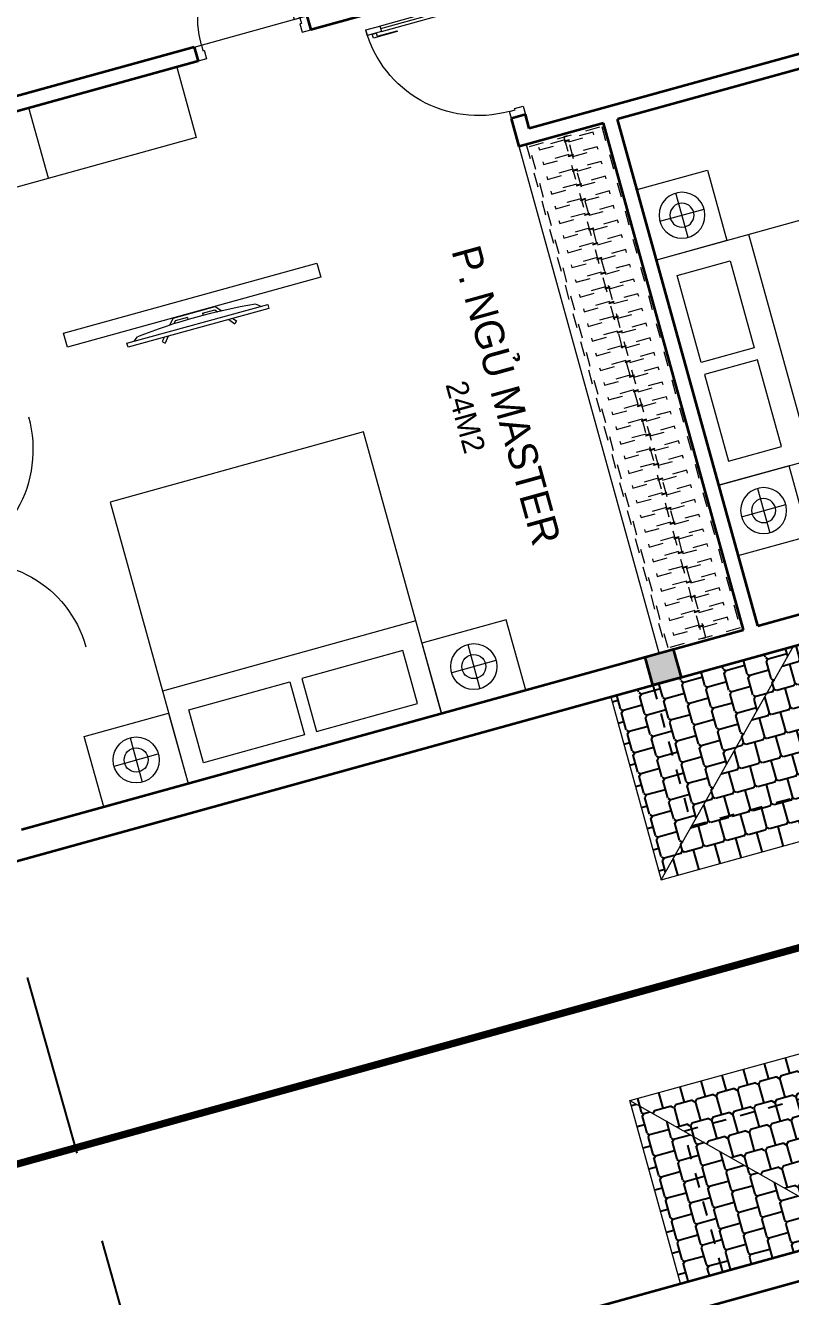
# Model space of a CAD drawing. Header units: metres. Extents: x 568332 to 569219, y 2065964 to 2066430.
# Drawn here: x 568437.05 to 568442.3, y 2066365.19 to 2066373.9 of the extents above; entities that cross this region are included whole.
import ezdxf

# ---------------------------------------------------------------- set-up
doc = ezdxf.new("R2010")
doc.units = ezdxf.units.M
for name, pattern in [('$AUDIT_BAD_LTYPE2', [0]), ('HIDDEN', [0.375, 0.25, -0.125]), ('X-5M-G-MB PHONGNGU$0$HIDDEN2', [0.1875, 0.125, -0.0625])]:
    doc.linetypes.add(name, pattern=pattern)
doc.layers.get('0').update_dxf_attribs({"linetype": 'CONTINUOUS'})
doc.layers.get('DEFPOINTS').update_dxf_attribs({"linetype": 'CONTINUOUS'})
for name, color, linetype, lineweight in [('-CONCRETE', 1, 'CONTINUOUS', 35), ('-DIM', 9, 'CONTINUOUS', 13), ('-DOOR', 137, 'CONTINUOUS', 9), ('-FURNITURE', 46, 'CONTINUOUS', 9), ('-LINE1', 7, 'CONTINUOUS', 18), ('-LINE2', 252, 'CONTINUOUS', 9), ('-WALL', 4, 'CONTINUOUS', 35), ('TEXT25', 2, 'CONTINUOUS', 13)]:
    doc.layers.add(name, color=color, linetype=linetype, lineweight=lineweight)
for name, color, linetype in [('-RANH GIOI LO DAT', 12, 'CONTINUOUS'), ('13. NET HATCH', 252, 'CONTINUOUS'), ('APOLIC', 7, 'CONTINUOUS'), ('RANHGIOI', 2, 'HIDDEN')]:
    doc.layers.add(name, color=color, linetype=linetype)
doc.styles.add('SVN_AVO_thuong', font='')
doc.styles.add('T1', font='', dxfattribs={"height": 200})
doc.styles.get('SVN_AVO_thuong').set_extended_font_data('SVN-Avo')
doc.styles.get('T1').set_extended_font_data('VNgeometric Light')

# ---------------------------------------------------------------- blocks, each defined once
blk = doc.blocks.new('A$C4D045CFB')
at = {"layer": '13. NET HATCH'}
h = blk.add_hatch(dxfattribs=at)
h.set_pattern_fill('MAIGO-12', color=256, scale=300, angle=180)
h.set_pattern_definition([(180, (-90, 1.102182119232618e-14), (-75.00000000000001, -150), [120, -30, 120, -30]), (270, (-75, -14.99999999999999), (74.99999999999997, -150), [135, -165]), (225, (-60, 7.34788079488412e-15), (-75.00000000142688, -150.0000000028537), [21.213203436, -403.0508652]), (315, (-90, 1.102182119232618e-14), (75.00000000142684, -150.0000000028537), [21.213203436, -403.0508652])])
h.paths.add_polyline_path([(1299.999119955668, 6100.494044825784), (1299.953723877203, 5215.284894083044), (1299.999119955668, 5229.592269479996), (1299.999119955668, 4500.000660992693), (-0.0008800443320069462, 6100.494044825784)])
h = blk.add_hatch(dxfattribs=at)
h.set_pattern_fill('MAIGO-12', color=256, scale=300, angle=270)
h.set_pattern_definition([(270, (-1.653273178848927e-14, -90), (150, -75.00000000000003), [120, -30, 120, -30]), (0, (14.99999999999999, -75), (150, 74.99999999999996), [135, -165]), (315, (-1.102182119232618e-14, -60), (150.0000000028537, -75.0000000014269), [21.213203436, -403.0508652]), (45, (-1.653273178848927e-14, -90), (150.0000000028537, 75.00000000142683), [21.213203436, -403.0508652])])
h.paths.add_polyline_path([(-0.0008800443320069462, 6100.494044825784), (1299.999119955668, 4500.000660992693), (1299.999119955668, 1300.000660992693), (-0.0008800443320069462, 0.000660992693156004)])
h = blk.add_hatch(dxfattribs=at)
h.set_pattern_fill('MAIGO-12', color=256, scale=300)
h.set_pattern_definition([(0, (90, 0), (75, 150), [120, -30, 120, -30]), (90, (75, 15), (-74.99999999999999, 150), [135, -165]), (45, (60, 0), (75.00000000142687, 150.0000000028537), [21.213203436, -403.0508652]), (135, (90, 0), (-75.00000000142686, 150.0000000028537), [21.213203436, -403.0508652])])
h.paths.add_polyline_path([(1299.999119955668, 1300.000660992693), (1299.999119955668, 0.000660992693156004), (-0.0008800443320069462, 0.000660992693156004)])
at = {"layer": '-LINE1'}
for p, q in [((-0.0008800443320069462, 0.000660992693156004), (-0.0008800443320069462, 6100.494044825784)), ((-0.0008800443320069462, 6100.494044825784), (1299.999119955668, 6100.494044825784)), ((-0.0008800443320069462, 6100.494044825784), (1299.999119955668, 4500.000660992693)), ((-0.0008800443320069462, 0.000660992693156004), (1299.999119955668, 1300.000660992693)), ((1299.999119955668, 0.000660992693156004), (-0.0008800443320069462, 0.000660992693156004))]:
    blk.add_line(p, q, dxfattribs=at)
at = {"layer": 'DEFPOINTS', "linetype": 'HIDDEN', "ltscale": 5}
blk.add_lwpolyline([(1299.999119955668, 300.0006609926932), (299.999119955668, 300.0006609926932), (299.999119955668, 5800.494044825784), (1299.999119955668, 5800.494044825784)], close=True, dxfattribs=at)
blk = doc.blocks.new('M42-T3')
at = {"layer": '-RANH GIOI LO DAT', "linetype": 'HIDDEN', "ltscale": 10, "const_width": 50}
blk.add_lwpolyline([(195251.4246717873, -1682316.943755508), (195251.4246708485, -1700317.699679256), (204251.4246713105, -1700256.6558069), (204251.4246713105, -1682316.943755031)], close=True, dxfattribs=at)
at = {"layer": '-WALL'}
for p, q in [((197251.4088725122, -1697822.327208055), (197251.4744591738, -1692119.07246501)), ((197451.4246713105, -1697702.721800863), (197451.4246713105, -1692569.061550885))]:
    blk.add_line(p, q, dxfattribs=at)
blk.add_blockref('A$C4D045CFB', (195951.4231757557, -1694169.308903795), dxfattribs=at)
blk = doc.blocks.new('*U252')
at = {"linetype": 'X-5M-G-MB PHONGNGU$0$HIDDEN2'}
for points in [[(0, 600.0000000004657), (0, 0), (3927.126403989389, -1.499470319333206e-09), (3927.126403989389, 599.9999999989661)], [(3907.126403989389, 579.9996613708928), (3907.126403989389, 19.99966137089297), (20, 20.00000000046566), (20, 580.0000000004657)], [(3907.126403989389, 286.6991212939751), (3907.126403989389, 313.0991212938819), (20, 313.0991212953813), (19.99999859370291, 286.6991212952417)], [(113.7817614636733, 319.1750910408318), (109.4317788550979, 319.1750910408318), (109.4317788550979, 280.441767644881), (113.7817614636733, 280.441767644881)], [(227.7817614636733, 319.1750910407849), (223.4317788550979, 319.1750910407849), (223.4317788550979, 280.4417676448341), (227.7817614636733, 280.4417676448341)], [(341.7817614636733, 319.175091040738), (337.4317788550979, 319.175091040738), (337.4317788550979, 280.4417676447872), (341.7817614636733, 280.4417676447872)], [(455.7817614636733, 319.1750910406911), (451.4317788550979, 319.1750910406911), (451.4317788550979, 280.4417676447403), (455.7817614636733, 280.4417676447403)], [(569.7817614636733, 319.1750910406442), (565.431778855098, 319.1750910406442), (565.431778855098, 280.4417676446934), (569.7817614636733, 280.4417676446934)], [(683.7817614636733, 319.1750910405973), (679.431778855098, 319.1750910405973), (679.431778855098, 280.4417676446465), (683.7817614636733, 280.4417676446465)], [(797.7817614636733, 319.1750910405504), (793.431778855098, 319.1750910405504), (793.431778855098, 280.4417676445996), (797.7817614636733, 280.4417676445996)], [(911.7817614636733, 319.1750910405035), (907.431778855098, 319.1750910405035), (907.431778855098, 280.4417676445527), (911.7817614636733, 280.4417676445527)], [(1025.781761463673, 319.1750910404566), (1021.431778855098, 319.1750910404566), (1021.431778855098, 280.4417676445057), (1025.781761463673, 280.4417676445057)], [(1139.781761463673, 319.1750910404097), (1135.431778855098, 319.1750910404097), (1135.431778855098, 280.4417676444588), (1139.781761463673, 280.4417676444588)], [(1253.781761463673, 319.1750910403628), (1249.431778855098, 319.1750910403628), (1249.431778855098, 280.4417676444119), (1253.781761463673, 280.4417676444119)], [(1367.781761463673, 319.1750910403159), (1363.431778855098, 319.1750910403159), (1363.431778855098, 280.441767644365), (1367.781761463673, 280.441767644365)], [(1481.781761463673, 319.175091040269), (1477.431778855098, 319.175091040269), (1477.431778855098, 280.4417676443181), (1481.781761463673, 280.4417676443181)], [(1595.781761463673, 319.175091040222), (1591.431778855098, 319.175091040222), (1591.431778855098, 280.4417676442712), (1595.781761463673, 280.4417676442712)], [(1709.781761463673, 319.1750910401751), (1705.431778855098, 319.1750910401751), (1705.431778855098, 280.4417676442243), (1709.781761463673, 280.4417676442243)], [(1823.781761463673, 319.1750910401282), (1819.431778855098, 319.1750910401282), (1819.431778855098, 280.4417676441774), (1823.781761463673, 280.4417676441774)], [(1937.781761463673, 319.1750910400813), (1933.431778855098, 319.1750910400813), (1933.431778855098, 280.4417676441305), (1937.781761463673, 280.4417676441305)], [(2051.781761463673, 319.1750910400344), (2047.431778855098, 319.1750910400344), (2047.431778855098, 280.4417676440836), (2051.781761463673, 280.4417676440836)], [(2165.781761463673, 319.1750910399875), (2161.431778855098, 319.1750910399875), (2161.431778855098, 280.4417676440366), (2165.781761463673, 280.4417676440366)], [(2279.781761463673, 319.1750910399406), (2275.431778855098, 319.1750910399406), (2275.431778855098, 280.4417676439897), (2279.781761463673, 280.4417676439897)], [(2393.781761463673, 319.1750910398937), (2389.431778855098, 319.1750910398937), (2389.431778855098, 280.4417676439429), (2393.781761463673, 280.4417676439429)], [(2507.781761463673, 319.1750910398468), (2503.431778855098, 319.1750910398468), (2503.431778855098, 280.441767643896), (2507.781761463673, 280.441767643896)], [(2621.781761463673, 319.1750910397999), (2617.431778855098, 319.1750910397999), (2617.431778855098, 280.4417676438491), (2621.781761463673, 280.4417676438491)], [(2735.781761463673, 319.1750910397529), (2731.431778855098, 319.1750910397529), (2731.431778855098, 280.4417676438021), (2735.781761463673, 280.4417676438021)], [(2849.781761463673, 319.175091039706), (2845.431778855098, 319.175091039706), (2845.431778855098, 280.4417676437552), (2849.781761463673, 280.4417676437552)], [(2963.781761463673, 319.1750910396592), (2959.431778855098, 319.1750910396592), (2959.431778855098, 280.4417676437083), (2963.781761463673, 280.4417676437083)], [(3077.781761463673, 319.1750910396123), (3073.431778855098, 319.1750910396123), (3073.431778855098, 280.4417676436614), (3077.781761463673, 280.4417676436614)], [(3191.781761463673, 319.1750910395654), (3187.431778855098, 319.1750910395654), (3187.431778855098, 280.4417676436145), (3191.781761463673, 280.4417676436145)], [(3305.781761463673, 319.1750910395184), (3301.431778855098, 319.1750910395184), (3301.431778855098, 280.4417676435676), (3305.781761463673, 280.4417676435676)], [(3419.781761463673, 319.1750910394715), (3415.431778855098, 319.1750910394715), (3415.431778855098, 280.4417676435207), (3419.781761463673, 280.4417676435207)], [(3533.781761463673, 319.1750910394246), (3529.431778855098, 319.1750910394246), (3529.431778855098, 280.4417676434738), (3533.781761463673, 280.4417676434738)], [(3647.781761463673, 319.1750910393777), (3643.431778855098, 319.1750910393777), (3643.431778855098, 280.4417676434269), (3647.781761463673, 280.4417676434269)], [(3761.781761463673, 319.1750910393308), (3757.431778855098, 319.1750910393308), (3757.431778855098, 280.44176764338), (3761.781761463673, 280.44176764338)], [(3875.781761463673, 319.1750910392839), (3871.431778855098, 319.1750910392839), (3871.431778855098, 280.441767643333), (3875.781761463673, 280.441767643333)]]:
    blk.add_lwpolyline(points, close=True, dxfattribs=at)
for points in [[(122.2409142897814, 313.1103512093413), (122.2409142897814, 515.2497102723445), (100.1765458012815, 515.2497102723445), (100.1765458012815, 313.1103512093413)], [(236.2409142897814, 313.1103512092944), (236.2409142897814, 515.2497102722975), (214.1765458012815, 515.2497102722975), (214.1765458012815, 313.1103512092944)], [(350.2409142897814, 313.1103512092475), (350.2409142897814, 515.2497102722507), (328.1765458012815, 515.2497102722507), (328.1765458012815, 313.1103512092475)], [(464.2409142897814, 313.1103512092006), (464.2409142897814, 515.2497102722037), (442.1765458012815, 515.2497102722037), (442.1765458012815, 313.1103512092006)], [(578.2409142897814, 313.1103512091537), (578.2409142897814, 515.2497102721569), (556.1765458012815, 515.2497102721569), (556.1765458012815, 313.1103512091537)], [(692.2409142897814, 313.1103512091068), (692.2409142897814, 515.24971027211), (670.1765458012815, 515.24971027211), (670.1765458012815, 313.1103512091068)], [(806.2409142897814, 313.1103512090599), (806.2409142897814, 515.249710272063), (784.1765458012815, 515.249710272063), (784.1765458012815, 313.1103512090599)], [(920.2409142897814, 313.110351209013), (920.2409142897814, 515.2497102720162), (898.1765458012815, 515.2497102720162), (898.1765458012815, 313.110351209013)], [(1034.240914289781, 313.1103512089661), (1034.240914289781, 515.2497102719692), (1012.176545801281, 515.2497102719692), (1012.176545801281, 313.1103512089661)], [(1148.240914289781, 313.1103512089192), (1148.240914289781, 515.2497102719224), (1126.176545801281, 515.2497102719224), (1126.176545801281, 313.1103512089192)], [(1262.240914289781, 313.1103512088723), (1262.240914289781, 515.2497102718754), (1240.176545801281, 515.2497102718754), (1240.176545801281, 313.1103512088723)], [(1376.240914289781, 313.1103512088254), (1376.240914289781, 515.2497102718285), (1354.176545801281, 515.2497102718285), (1354.176545801281, 313.1103512088254)], [(1490.240914289781, 313.1103512087785), (1490.240914289781, 515.2497102717816), (1468.176545801281, 515.2497102717816), (1468.176545801281, 313.1103512087785)], [(1604.240914289781, 313.1103512087315), (1604.240914289781, 515.2497102717347), (1582.176545801281, 515.2497102717347), (1582.176545801281, 313.1103512087315)], [(1718.240914289781, 313.1103512086846), (1718.240914289781, 515.2497102716878), (1696.176545801281, 515.2497102716878), (1696.176545801281, 313.1103512086846)], [(1832.240914289781, 313.1103512086377), (1832.240914289781, 515.2497102716409), (1810.176545801281, 515.2497102716409), (1810.176545801281, 313.1103512086377)], [(1946.240914289781, 313.1103512085908), (1946.240914289781, 515.2497102715939), (1924.176545801281, 515.2497102715939), (1924.176545801281, 313.1103512085908)], [(2060.240914289781, 313.1103512085439), (2060.240914289781, 515.2497102715471), (2038.176545801281, 515.2497102715471), (2038.176545801281, 313.1103512085439)], [(2174.240914289781, 313.110351208497), (2174.240914289781, 515.2497102715001), (2152.176545801281, 515.2497102715001), (2152.176545801281, 313.110351208497)], [(2288.240914289781, 313.1103512084501), (2288.240914289781, 515.2497102714533), (2266.176545801281, 515.2497102714533), (2266.176545801281, 313.1103512084501)], [(2402.240914289781, 313.1103512084032), (2402.240914289781, 515.2497102714063), (2380.176545801281, 515.2497102714063), (2380.176545801281, 313.1103512084032)], [(2516.240914289781, 313.1103512083563), (2516.240914289781, 515.2497102713594), (2494.176545801281, 515.2497102713594), (2494.176545801281, 313.1103512083563)], [(2630.240914289781, 313.1103512083094), (2630.240914289781, 515.2497102713126), (2608.176545801281, 515.2497102713126), (2608.176545801281, 313.1103512083094)], [(2744.240914289781, 313.1103512082624), (2744.240914289781, 515.2497102712656), (2722.176545801281, 515.2497102712656), (2722.176545801281, 313.1103512082624)], [(2858.240914289781, 313.1103512082155), (2858.240914289781, 515.2497102712188), (2836.176545801281, 515.2497102712188), (2836.176545801281, 313.1103512082155)], [(2972.240914289781, 313.1103512081687), (2972.240914289781, 515.2497102711718), (2950.176545801281, 515.2497102711718), (2950.176545801281, 313.1103512081687)], [(3086.240914289781, 313.1103512081218), (3086.240914289781, 515.2497102711249), (3064.176545801281, 515.2497102711249), (3064.176545801281, 313.1103512081218)], [(3200.240914289781, 313.1103512080749), (3200.240914289781, 515.249710271078), (3178.176545801281, 515.249710271078), (3178.176545801281, 313.1103512080749)], [(3314.240914289781, 313.1103512080279), (3314.240914289781, 515.2497102710311), (3292.176545801281, 515.2497102710311), (3292.176545801281, 313.1103512080279)], [(3428.240914289781, 313.110351207981), (3428.240914289781, 515.2497102709842), (3406.176545801281, 515.2497102709842), (3406.176545801281, 313.110351207981)], [(3542.240914289781, 313.1103512079341), (3542.240914289781, 515.2497102709373), (3520.176545801281, 515.2497102709373), (3520.176545801281, 313.1103512079341)], [(3656.240914289781, 313.1103512078872), (3656.240914289781, 515.2497102708903), (3634.176545801281, 515.2497102708903), (3634.176545801281, 313.1103512078872)], [(3770.240914289781, 313.1103512078403), (3770.240914289781, 515.2497102708435), (3748.176545801281, 515.2497102708435), (3748.176545801281, 313.1103512078403)], [(3884.240914289781, 313.1103512077934), (3884.240914289781, 515.2497102707965), (3862.176545801281, 515.2497102707965), (3862.176545801281, 313.1103512077934)], [(100.1765458012815, 286.7103512094345), (100.1765458012815, 92.0852110228024), (122.2409142897814, 92.0852110228024), (122.2409142897814, 286.7103512094345)], [(214.1765458012815, 286.7103512093876), (214.1765458012815, 92.08521102275549), (236.2409142897814, 92.08521102275549), (236.2409142897814, 286.7103512093876)], [(328.1765458012815, 286.7103512093407), (328.1765458012815, 92.08521102270858), (350.2409142897814, 92.08521102270858), (350.2409142897814, 286.7103512093407)], [(442.1765458012815, 286.7103512092938), (442.1765458012815, 92.08521102266168), (464.2409142897814, 92.08521102266168), (464.2409142897814, 286.7103512092938)], [(556.1765458012815, 286.7103512092469), (556.1765458012815, 92.08521102261477), (578.2409142897814, 92.08521102261477), (578.2409142897814, 286.7103512092469)], [(670.1765458012815, 286.7103512092), (670.1765458012815, 92.08521102256786), (692.2409142897814, 92.08521102256786), (692.2409142897814, 286.7103512092)], [(784.1765458012815, 286.7103512091531), (784.1765458012815, 92.08521102252095), (806.2409142897814, 92.08521102252095), (806.2409142897814, 286.7103512091531)], [(898.1765458012815, 286.7103512091062), (898.1765458012815, 92.08521102247404), (920.2409142897814, 92.08521102247404), (920.2409142897814, 286.7103512091062)], [(1012.176545801281, 286.7103512090592), (1012.176545801281, 92.08521102242715), (1034.240914289781, 92.08521102242715), (1034.240914289781, 286.7103512090592)], [(1126.176545801281, 286.7103512090123), (1126.176545801281, 92.08521102238024), (1148.240914289781, 92.08521102238024), (1148.240914289781, 286.7103512090123)], [(1240.176545801281, 286.7103512089654), (1240.176545801281, 92.08521102233333), (1262.240914289781, 92.08521102233333), (1262.240914289781, 286.7103512089654)], [(1354.176545801281, 286.7103512089186), (1354.176545801281, 92.08521102228642), (1376.240914289781, 92.08521102228642), (1376.240914289781, 286.7103512089186)], [(1468.176545801281, 286.7103512088717), (1468.176545801281, 92.0852110222395), (1490.240914289781, 92.0852110222395), (1490.240914289781, 286.7103512088717)], [(1582.176545801281, 286.7103512088247), (1582.176545801281, 92.0852110221926), (1604.240914289781, 92.0852110221926), (1604.240914289781, 286.7103512088247)], [(1696.176545801281, 286.7103512087778), (1696.176545801281, 92.0852110221457), (1718.240914289781, 92.0852110221457), (1718.240914289781, 286.7103512087778)], [(1810.176545801281, 286.7103512087309), (1810.176545801281, 92.08521102209879), (1832.240914289781, 92.08521102209879), (1832.240914289781, 286.7103512087309)], [(1924.176545801281, 286.710351208684), (1924.176545801281, 92.08521102205188), (1946.240914289781, 92.08521102205188), (1946.240914289781, 286.710351208684)], [(2038.176545801281, 286.7103512086371), (2038.176545801281, 92.08521102200497), (2060.240914289781, 92.08521102200497), (2060.240914289781, 286.7103512086371)], [(2152.176545801281, 286.7103512085902), (2152.176545801281, 92.08521102195806), (2174.240914289781, 92.08521102195806), (2174.240914289781, 286.7103512085902)], [(2266.176545801281, 286.7103512085433), (2266.176545801281, 92.08521102191116), (2288.240914289781, 92.08521102191116), (2288.240914289781, 286.7103512085433)], [(2380.176545801281, 286.7103512084964), (2380.176545801281, 92.08521102186425), (2402.240914289781, 92.08521102186425), (2402.240914289781, 286.7103512084964)], [(2494.176545801281, 286.7103512084495), (2494.176545801281, 92.08521102181734), (2516.240914289781, 92.08521102181734), (2516.240914289781, 286.7103512084495)], [(2608.176545801281, 286.7103512084026), (2608.176545801281, 92.08521102177043), (2630.240914289781, 92.08521102177043), (2630.240914289781, 286.7103512084026)], [(2722.176545801281, 286.7103512083556), (2722.176545801281, 92.08521102172352), (2744.240914289781, 92.08521102172352), (2744.240914289781, 286.7103512083556)], [(2836.176545801281, 286.7103512083087), (2836.176545801281, 92.08521102167663), (2858.240914289781, 92.08521102167663), (2858.240914289781, 286.7103512083087)], [(2950.176545801281, 286.7103512082618), (2950.176545801281, 92.08521102162972), (2972.240914289781, 92.08521102162972), (2972.240914289781, 286.7103512082618)], [(3064.176545801281, 286.7103512082149), (3064.176545801281, 92.08521102158281), (3086.240914289781, 92.08521102158281), (3086.240914289781, 286.7103512082149)], [(3178.176545801281, 286.710351208168), (3178.176545801281, 92.0852110215359), (3200.240914289781, 92.0852110215359), (3200.240914289781, 286.710351208168)], [(3292.176545801281, 286.7103512081211), (3292.176545801281, 92.08521102148899), (3314.240914289781, 92.08521102148899), (3314.240914289781, 286.7103512081211)], [(3406.176545801281, 286.7103512080742), (3406.176545801281, 92.08521102144209), (3428.240914289781, 92.08521102144209), (3428.240914289781, 286.7103512080742)], [(3520.176545801281, 286.7103512080273), (3520.176545801281, 92.08521102139518), (3542.240914289781, 92.08521102139518), (3542.240914289781, 286.7103512080273)], [(3634.176545801281, 286.7103512079804), (3634.176545801281, 92.08521102134827), (3656.240914289781, 92.08521102134827), (3656.240914289781, 286.7103512079804)], [(3748.176545801281, 286.7103512079335), (3748.176545801281, 92.08521102130136), (3770.240914289781, 92.08521102130136), (3770.240914289781, 286.7103512079335)], [(3862.176545801281, 286.7103512078866), (3862.176545801281, 92.08521102125445), (3884.240914289781, 92.08521102125445), (3884.240914289781, 286.7103512078866)]]:
    blk.add_lwpolyline(points, dxfattribs=at)
blk = doc.blocks.new('A$C8a974c9c')
for p, q in [((1750.087982669494, 2957.416116623174), (1750.087982669657, 2642.58393779996)), ((1592.671893257969, 2800.000027211493), (1907.504072081182, 2800.000027211652)), ((1342.999452652235, 2500.000027214177), (1342.999452652119, 700.000027214177)), ((1750.087982669345, 242.5839378051005), (1750.087982669549, 557.4161166283138)), ((1592.67189325784, 400.0000272168018), (1907.504072081053, 400.0000272166017))]:
    blk.add_line(p, q)
for points in [[(1999.999452652235, 3100.000027209127), (1500.176512686827, 3100.000027209127), (1500.176512686827, 2500.000027214177), (1999.999452652235, 2500.000027214177)], [(1890.999452652235, 2360.000027214177), (1514.499452652235, 2360.000027214177), (1514.499452652148, 1642.500027214177), (1890.999452652148, 1642.500027214177)], [(1890.99945265209, 840.000027214177), (1514.49945265209, 840.000027214177), (1514.499452652148, 1557.500027214177), (1890.999452652148, 1557.500027214177)], [(1999.999452652119, 100.0000272192265), (1500.17651268671, 100.0000272192265), (1500.17651268671, 700.000027214177), (1999.999452652119, 700.000027214177)]]:
    blk.add_lwpolyline(points, close=True)
blk.add_lwpolyline([(1999.999452652235, 2500.000027214177), (-0.0005473477649502456, 2500.000027214177), (-0.0005473478813655674, 700.000027214177), (1999.999452652119, 700.000027214177), (1999.999452652235, 2500.000027214177)])
for centre, radius in [((1750.087982669561, 2800.000027211581), 157.4160894116067), ((1750.087982669561, 2800.000027211581), 82.41608941160666), ((1750.087982669432, 400.0000272166926), 157.4160894116067), ((1750.087982669432, 400.0000272166926), 82.41608941160666)]:
    blk.add_circle(centre, radius)
blk = doc.blocks.new('*U149')
at = {"linetype": '$AUDIT_BAD_LTYPE2'}
for p, q in [((70, 100), (70, 699.9999999999982)), ((90, 699.9999999999982), (90, 100))]:
    blk.add_line(p, q, dxfattribs=at)
for points in [[(50, 699.9999999999982), (90, 699.9999999999982), (90, 799.9999999999982), (50, 799.9999999999982), (50, 699.9999999999982)], [(50, 702.9059272893337), (50, 100)], [(50, 100), (90, 100), (90, 0), (50, 0), (50, 100)]]:
    blk.add_lwpolyline(points)
for points in [[(118.2698876160139, 594.5156181119073), (118.2698876160139, 764.1349438079906), (90, 764.1349438079906), (90, 735.8650561920058), (112.6159100928053, 735.8650561920058), (112.6159100928053, 594.5156181119073)], [(0, 0), (50, 0), (50, -40), (60, -40), (60, -99.99999999999272), (0, -99.99999999999272)], [(899.9999999999982, 1.3252863207713e-28), (849.9999999999982, 1.3252863207713e-28), (849.9999999999982, -40.00000000000001), (839.9999999999982, -40.00000000000001), (839.9999999999982, -99.99999999999272), (899.9999999999982, -99.99999999999272)]]:
    blk.add_lwpolyline(points, close=True)
at = {"linetype": '$AUDIT_BAD_LTYPE2', "ltscale": 0.3}
blk.add_arc((50, 0), 799.9999999999982, 0, 90, dxfattribs=at)
blk = doc.blocks.new('G1600')
for p, q in [((137477.0741823114, -212827.2147267315), (139077.0741823114, -212827.2147267327)), ((137227.6935681712, -213391.7193460799), (137227.6935681718, -213076.8871672568)), ((139326.4547964507, -213391.7193460799), (139326.4547964501, -213076.8871672568)), ((137385.1096575831, -213234.3032566686), (137070.2774787599, -213234.3032566681)), ((139169.0387070388, -213234.3032566686), (139483.870885862, -213234.3032566681))]:
    blk.add_line(p, q)
blk.add_lwpolyline([(137477.074182311, -213484.2147267315), (137477.0741823123, -211484.2147267315), (139077.0741823123, -211484.2147267327), (139077.074182311, -213484.2147267327), (137477.074182311, -213484.2147267315)])
for points in [[(136977.074182316, -213484.2147267311), (136977.0741823163, -212984.3917867657), (137477.0741823113, -212984.3917867661), (137477.074182311, -213484.2147267315)], [(137617.074182311, -213375.2147267316), (137617.0741823112, -212998.7147267316), (138234.5741823112, -212998.714726732), (138234.574182311, -213375.214726732)], [(138937.074182311, -213375.2147267325), (138937.0741823112, -212998.7147267325), (138319.5741823112, -212998.7147267321), (138319.574182311, -213375.2147267321)], [(139577.0741823059, -213484.2147267331), (139577.0741823062, -212984.3917867677), (139077.0741823113, -212984.3917867673), (139077.074182311, -213484.2147267327)]]:
    blk.add_lwpolyline(points, close=True)
for centre, radius in [((137227.6935681715, -213234.3032566684), 157.4160894116067), ((139326.4547964504, -213234.3032566684), 157.4160894116067), ((137227.6935681715, -213234.3032566684), 82.41608941160666), ((139326.4547964504, -213234.3032566684), 82.41608941160666)]:
    blk.add_circle(centre, radius)
blk = doc.blocks.new('*U18')
at = {"linetype": '$AUDIT_BAD_LTYPE2'}
for p, q in [((70, 100), (69.99999999999999, 599.9999999999982)), ((89.99999999999999, 599.9999999999982), (90, 100))]:
    blk.add_line(p, q, dxfattribs=at)
for points in [[(49.99999999999999, 599.9999999999982), (89.99999999999999, 599.9999999999982), (89.99999999999999, 699.9999999999982), (49.99999999999999, 699.9999999999982), (49.99999999999999, 599.9999999999982)], [(49.99999999999999, 602.9059272893337), (50, 100)], [(50, 100), (90, 100), (90, 0), (50, 0), (50, 100)]]:
    blk.add_lwpolyline(points)
for points in [[(118.2698876160139, 494.5156181119073), (118.2698876160139, 664.1349438079906), (89.99999999999999, 664.1349438079906), (89.99999999999999, 635.8650561920058), (112.6159100928053, 635.8650561920058), (112.6159100928053, 494.5156181119073)], [(0, 0), (50, 0), (50, -40), (60, -40), (60, -100.0001724930698), (0, -100.0001724930698)], [(799.9999999999982, 7.105427357601134e-15), (749.9999999999982, 7.105427357601134e-15), (749.9999999999982, -40), (739.9999999999982, -40), (739.9999999999982, -100.0001724930698), (799.9999999999982, -100.0001724930698)]]:
    blk.add_lwpolyline(points, close=True)
at = {"linetype": '$AUDIT_BAD_LTYPE2', "ltscale": 0.3}
blk.add_arc((50, 0), 699.9999999999982, 0, 90, dxfattribs=at)
blk = doc.blocks.new('XR.MB.LM123$0$tvi 1')
blk.add_lwpolyline([(28.54445810673496, -2.291926648467779e-10), (28.54445810673496, -999.9999999999964), (-7.275957614183426e-12, -1000), (0, 0)], close=True)
for points in [[(28.54445810680045, -50.31958968611434), (52.37372755713295, -80.86315460130209)], [(-24.09820395050338, -235.5599978379832), (-39.09879504836863, -251.7939635238108)], [(0, -284.7849796677438), (-39.09879504836863, -251.7939635238108)], [(0, -255.9952397129928), (-24.09820395050338, -235.5599978379832)], [(69.66229681991535, -315.0836646851385), (111.1934016081432, -350.2927865858655), (111.193401608034, -649.712917566063), (69.68611289083492, -684.9110379843005)], [(89.09002233762294, -445.7449799550195), (89.09002233762294, -359.9578938602899), (70.91298945683957, -344.6203678706661)], [(89.09002233762294, -445.7449799550195), (73.49991829216015, -445.7449799550232)], [(89.09002233768115, -554.2550200447404), (89.09002233773936, -640.0421061392371), (70.91298945678864, -655.3796321293303)], [(89.09002233768115, -554.2550200447404), (73.49991829216015, -554.2550200447404)], [(0, -715.2150203320198), (-39.09879504836863, -748.2060364759491)], [(-24.09820395050338, -764.4400021620095), (-39.09879504836863, -748.2060364759491)], [(0, -744.004760287), (-24.09820395050338, -764.4400021620095)], [(28.54445810674224, -949.680410313882), (52.37372755713295, -919.1368453984578)]]:
    blk.add_lwpolyline(points)
blk.add_arc((-4025.16618952866, -499.9999999999964), 4099.025185406737, 354.1310878512652, 5.868912148527433)
blk = doc.blocks.new('A$C5C575821')
at = {"layer": '-CONCRETE'}
h = blk.add_hatch(color=256, dxfattribs=at)
h.dxf.hatch_style = 1
h.paths.add_polyline_path([(-0.00237559899687767, 200.0000000000146), (-0.00237559899687767, 1.455191522836685e-11), (199.9976244010031, 1.455191522836685e-11), (199.9976244010031, 200.0000000000146)])
blk.add_lwpolyline([(-0.00237559899687767, 1.455191522836685e-11), (199.9976244010031, 1.455191522836685e-11), (199.9976244010031, 200.0000000000146), (-0.00237559899687767, 200.0000000000146)], close=True, dxfattribs=at)
blk = doc.blocks.new('*U281')
at = {"ltscale": 0.3}
for points in [[(1073.531800884392, 0, 0.4142135623730951), (50, 1023.531800884392, 0.4142135623730951)], [(1073.531800884392, 0, -0.4142135623730951), (2042.716780482847, 969.1849795984548, -0.4142135623730951)]]:
    blk.add_lwpolyline(points, format="xyb", dxfattribs=at)
for points in [[(852.3186076227901, 463.2188640868637), (136.6025403784439, 50.00000000000001)], [(849.802000768675, 461.765900442196), (869.802000768675, 427.1248842908184), (956.4045411471188, 477.1248842908185), (936.4045411471188, 511.765900442196), (849.802000768675, 461.765900442196)], [(1289.980507562726, 434.5924897992275), (1269.980507562726, 399.95147364785), (1183.377967184282, 449.95147364785), (1203.377967184282, 484.5924897992275), (1289.980507562726, 434.5924897992275)], [(1287.463900708611, 436.0454534438953), (1956.114240104403, 50)], [(136.6025403784439, 50.00000000000001), (156.6025403784439, 15.35898384862247), (70, -34.64101615137755), (50, 0), (136.6025403784439, 50.00000000000001)], [(1956.114240104403, 50), (1936.114240104403, 15.35898384862253), (2022.716780482847, -34.64101615137747), (2042.716780482847, 0), (1956.114240104403, 50)]]:
    blk.add_lwpolyline(points)
for points in [[(744.3149025430823, 433.5061503357497), (891.209547568677, 518.3158131837913), (905.3444913766839, 493.8333723461922), (880.86205053911, 479.6984285381998), (869.5540954927073, 499.284381208274), (747.1418913046866, 428.6096621682248)], [(0, 0), (50, 0), (50, -40), (60, -40), (60, -245.9999999543969), (0, -245.9999999543969)], [(2092.716780482847, 0), (2042.716780482847, 0), (2042.716780482847, -40), (2032.716780482847, -40), (2032.716780482847, -245.9999999543969), (2092.716780482847, -245.9999999543969)]]:
    blk.add_lwpolyline(points, close=True)
at = {"layer": 'APOLIC', "linetype": '$AUDIT_BAD_LTYPE2'}
for p, q in [((146.6025403784439, 32.67949192431124), (859.802000768675, 444.4453923665071)), ((869.802000768675, 427.1248842908184), (156.6025403784439, 15.35898384862247)), ((1269.980507562726, 399.95147364785), (1936.114240104403, 15.35898384862253)), ((1946.114240104403, 32.67949192431115), (1279.980507562726, 417.2719817235387))]:
    blk.add_line(p, q, dxfattribs=at)
blk = doc.blocks.new('M43-T3')
at = {"layer": '-FURNITURE'}
blk.add_line((201531.975724205, -1759099.478695974), (197932.1098538841, -1759099.478695974), dxfattribs=at)
for points in [[(198432.1098538841, -1762447.922572256), (198332.1098538841, -1762447.922572256), (198332.1098538841, -1760647.922572256), (198432.1098538841, -1760647.922572256)], [(197281.975724205, -1763518.761905306), (196781.975724205, -1763518.761905306), (196781.975724205, -1761215.519531011), (197281.975724205, -1761215.519531011)]]:
    blk.add_lwpolyline(points, close=True, dxfattribs=at)
blk.add_lwpolyline([(197281.975724205, -1762265.333215354), (196781.975724205, -1762265.333215354)], dxfattribs=at)
at = {"layer": '-LINE2'}
blk.add_line((196681.975724205, -1761062.430337931), (196681.975724205, -1760262.430337931), dxfattribs=at)
at = {"layer": '-RANH GIOI LO DAT', "linetype": 'HIDDEN', "ltscale": 10, "const_width": 50}
blk.add_lwpolyline([(194731.978099804, -1748256.687648606), (194731.978099804, -1766318.487446141), (203731.9780993421, -1766257.443572831), (203731.9781002809, -1748256.687648606)], close=True, dxfattribs=at)
at = {"layer": '-WALL'}
for p, q in [((197832.1098538841, -1756130.924647553), (197832.1098538841, -1758999.478695974)), ((197932.1098538841, -1756130.924647553), (197932.1098538841, -1758399.478695974)), ((201531.975724205, -1758399.478695974), (201531.975724205, -1757448.99506692)), ((201731.975724205, -1763834.500076858), (201731.975724205, -1757448.995066885)), ((201531.975724205, -1758399.478695974), (197932.1098538841, -1758399.478695974)), ((201531.975724205, -1758499.478695974), (197932.1098538841, -1758499.478695974)), ((197932.1098538841, -1758499.478695974), (197932.1098538841, -1759099.478695974)), ((201531.975724205, -1763633.138945951), (201531.975724205, -1758499.478695974)), ((197832.1098538841, -1758999.478695974), (197732.1098538841, -1758999.478695974)), ((197732.1098538841, -1758999.478695974), (197732.1098538841, -1759099.478695974)), ((196781.975724205, -1759099.478695974), (196781.975724205, -1760262.430337931)), ((197932.1098538841, -1759099.478695974), (197732.1098538841, -1759099.478695974)), ((196681.975724205, -1760262.430337931), (196781.975724205, -1760262.430337931)), ((196681.975724205, -1761062.430337931), (196681.975724205, -1763663.06949736)), ((196681.975724205, -1761062.430337931), (196781.975724205, -1761062.430337931)), ((196781.975724205, -1761062.430337931), (196781.975724205, -1763663.036455027))]:
    blk.add_line(p, q, dxfattribs=at)
at = {"layer": '-DOOR', "xscale": -1}
for name, p, rotation in [('*U149', (196832.1098538841, -1759099.478695974), 180), ('*U18', (196681.975724205, -1760262.430337931), 90)]:
    blk.add_blockref(name, p, dxfattribs=dict(at, rotation=rotation))
at = {"layer": '-DOOR', "xscale": 0.8130081300813006, "yscale": 0.8130081300813006, "zscale": 0.8130081300813006, "rotation": 0.01893186180249559}
blk.add_blockref('*U281', (198781.8499362702, -1763662.375649957), dxfattribs=at)
at = {"layer": '-FURNITURE', "xscale": -1}
blk.add_blockref('G1600', (338009.1169713566, -1544915.263969242), dxfattribs=at)
at = {"layer": '-FURNITURE', "extrusion": (0, 0, -1), "xscale": -0.916666666665974, "yscale": 0.916666666665974, "zscale": -0.916666666665974, "rotation": 180}
blk.add_blockref('*U252', (-201531.975724205, -1758499.478695974), dxfattribs=at)
at = {"layer": '-FURNITURE'}
blk.add_blockref('A$C8a974c9c', (199531.976271554, -1763147.92259947), dxfattribs=at)
at = {"layer": '-FURNITURE', "extrusion": (0, 0, -1), "xscale": -1, "rotation": 180.0036897224084}
blk.add_blockref('XR.MB.LM123$0$tvi 1', (-198543.2710561758, -1762047.932583906), dxfattribs=at)
at = {"layer": '-WALL', "xscale": -1}
for name, p in [('A$C4D045CFB', (203031.9772197597, -1759499.479356967)), ('A$C5C575821', (201731.9757242051, -1759199.478695974))]:
    blk.add_blockref(name, p, dxfattribs=at)
at = {"layer": 'TEXT25'}
for s, height, style, p in [('P. NGỦ MASTER', 200, 'SVN_AVO_thuong', (198495.6477418812, -1759737.855651441)), ('24M2', 150, 'T1', (199368.2279565009, -1760021.124037557))]:
    blk.add_text(s, height=height, rotation=1.005123984043621e-08, dxfattribs=dict(at, style=style)).set_placement(p)

msp = doc.modelspace()

# ---------------------------------------------------------------- block references
at = {"layer": '-DIM', "xscale": 0.001, "yscale": 0.001, "zscale": 0.001, "rotation": 285.4590240819714}
msp.add_blockref('M42-T3', (570021.8423529998, 2067006.973428244), dxfattribs=at)

# ---------------------------------------------------------------- next in the draw order: block references
at = {"layer": '-DIM', "xscale": 0.001, "yscale": 0.001, "zscale": 0.001, "rotation": 285.4590240789451}
msp.add_blockref('M43-T3', (570083.1360001077, 2067032.723349315), dxfattribs=at)

# ---------------------------------------------------------------- next in the draw order: linework, layer by layer
at = {"layer": 'RANHGIOI', "color": 12, "ltscale": 5}
msp.add_line((568431.9458242115, 2066385.411296499), (568442.9854828239, 2066346.52141048), dxfattribs=at)

doc.saveas('drawing.dxf')
